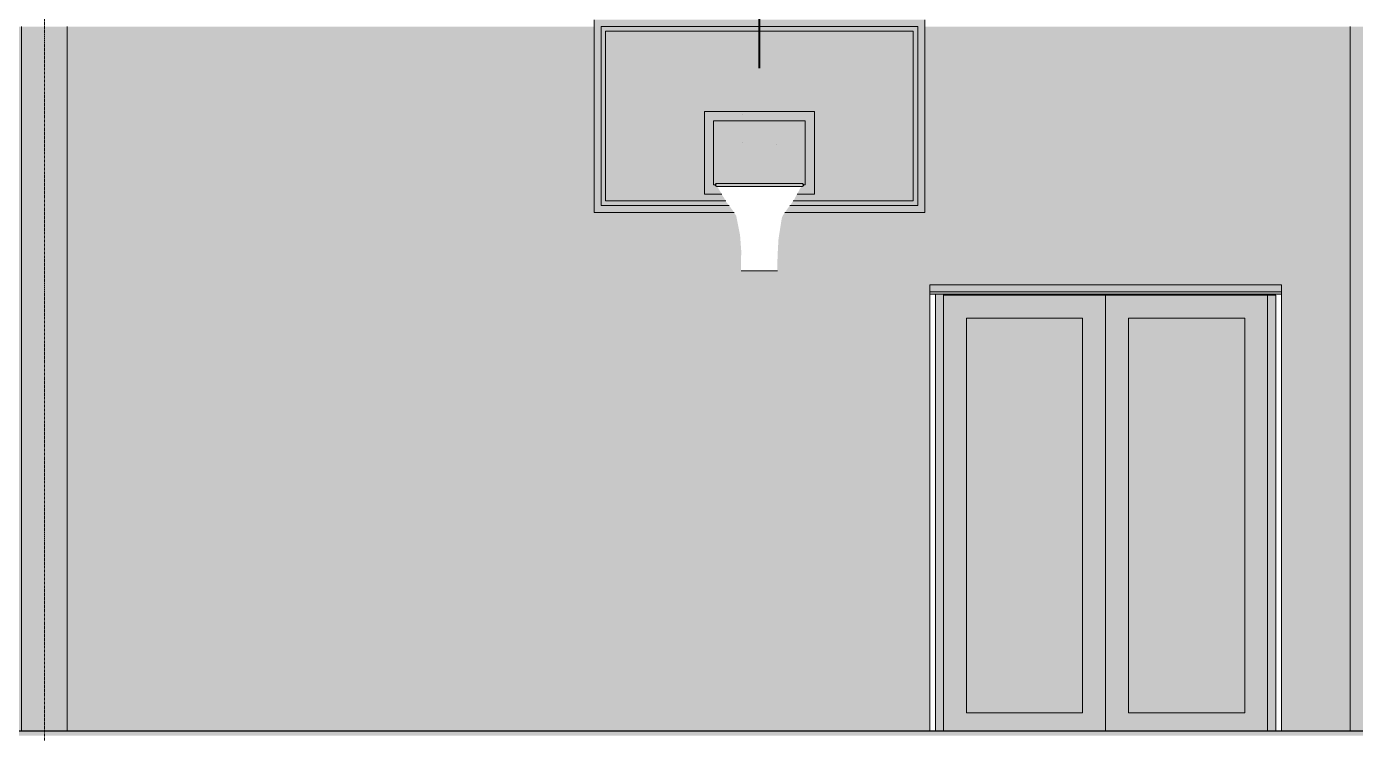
# Model space of a CAD drawing. Header units: inches. Extents: x 21380 to 98133, y -290 to 853.
# Drawn here: x 36423.9 to 36713.4, y 0.5 to 154.5 of the extents above; entities that cross this region are included whole.
import ezdxf

# ---------------------------------------------------------------- set-up
doc = ezdxf.new("R2010")
doc.units = ezdxf.units.IN
doc.header["$MEASUREMENT"] = 0
doc.linetypes.add('Grid Line 1_2_', pattern=[0.875, 0.5, -0.125, 0.125, -0.125])
for name, color, linetype, lineweight in [('A-DOOR', 31, 'Continuous', 9), ('A-FLOR', 192, 'Continuous', 9), ('A-GLAZ-CWMG', 51, 'Continuous', 9), ('A-WALL-PATT', 111, 'Continuous', 25), ('I-WALL', 2, 'Continuous', 9), ('Q-SPCQ', 91, 'Continuous', 9), ('S-BEAM', 12, 'Continuous', 9), ('S-GRID', 1, 'Continuous', 9)]:
    doc.layers.add(name, color=color, linetype=linetype, lineweight=lineweight)
pattern_1 = [(45, (-87574.236, 98.42), (-19.00703, 19.00703), []), (45, (-87574.236, 127.22), (-19.00703, 19.00703), [])]

# ---------------------------------------------------------------- blocks, each defined once
blk = doc.blocks.new('Basketball_Backstop-Performance_Sports_Systems-3103-Ceiling_Hung - 27_-0_ to 27_-11 7_8_-706978-Building Section - East_West looking South')
at = {"layer": 'Q-SPCQ'}
h = blk.add_hatch(color=256, dxfattribs=at)
h.paths.add_polyline_path([(-24956.61, 145.86), (-24956.68, 208.89), (-24956.74, 208.88), (-24956.67, 145.88), (-24956.64, 145.86)], flags=0)
h.paths.add_polyline_path([(-24956.74, 208.98), (-24956.68, 209.07), (-24956.74, 209.07)], flags=0)
for points in [[(-24956.61, 145.86), (-24956.5, 145.96), (-24956.49, 146.07), (-24956.55, 208.89), (-24956.61, 208.88), (-24956.61, 149.67)], [(-24965.99, 120), (-24947.22, 120), (-24947.02, 120.16), (-24947.28, 120.27), (-24947.72, 120.31), (-24961.75, 120.28), (-24964.57, 120.27), (-24966.19, 120.16)], [(-24957.61, 119.69), (-24955.52, 119.74), (-24953.36, 119.7), (-24951, 119.71), (-24949.87, 119.7), (-24947.02, 119.84), (-24947.28, 120), (-24965.99, 120), (-24966.19, 119.84), (-24965.93, 119.73), (-24964.72, 119.69), (-24957.75, 119.69)], [(-24953.48, 120.31), (-24953.48, 120.31), (-24953.63, 120.31)]]:
    blk.add_hatch(color=256, dxfattribs=at).paths.add_polyline_path(points, flags=0)
h = blk.add_hatch(color=256, dxfattribs=at)
h.paths.add_polyline_path([(-24992.61, 114), (-24962.13, 114), (-24963.21, 115.5), (-24991.11, 115.5), (-24991.11, 154.5), (-24956.74, 154.55), (-24956.74, 156), (-24992.61, 156), (-24992.61, 115.49)], flags=0)
h.paths.add_polyline_path([(-24949.13, 114), (-24920.61, 114), (-24920.61, 156), (-24956.49, 156), (-24956.49, 154.5), (-24922.11, 154.5), (-24922.11, 115.5), (-24950.01, 115.49), (-24951.05, 114), (-24949.38, 114)], flags=0)
h = blk.add_hatch(color=256, dxfattribs=at)
h.paths.add_polyline_path([(-24991.11, 115.5), (-24963.21, 115.5), (-24964.02, 116.5), (-24990.11, 116.5), (-24990.11, 153.5), (-24956.74, 153.5), (-24956.74, 154.5), (-24991.11, 154.5), (-24991.11, 125.25)], flags=0)
h.paths.add_polyline_path([(-24922.11, 115.5), (-24922.11, 154.5), (-24956.49, 154.5), (-24956.49, 153.5), (-24923.11, 153.5), (-24923.11, 116.5), (-24949.35, 116.42), (-24949.91, 115.5), (-24925.09, 115.5)], flags=0)
h.paths.add_polyline_path([(-24964.93, 118), (-24964.81, 118.01), (-24965.85, 119.72), (-24965.99, 119.76), (-24966.19, 119.84), (-24966.06, 120), (-24966.61, 120), (-24966.61, 134), (-24946.61, 134), (-24946.61, 120), (-24947.22, 120), (-24947.02, 119.84), (-24947.53, 119.58), (-24948.41, 118), (-24944.61, 118), (-24944.61, 136), (-24968.61, 136), (-24968.61, 118), (-24964.95, 118)], flags=0)
h = blk.add_hatch(color=256, dxfattribs=at)
h.paths.add_polyline_path([(-24990.11, 116.5), (-24963.92, 116.5), (-24964.44, 117.36), (-24964.88, 118), (-24968.61, 118), (-24968.61, 136), (-24944.61, 136), (-24944.61, 118), (-24948.46, 117.92), (-24949.19, 116.5), (-24923.11, 116.5), (-24923.11, 153.5), (-24956.49, 153.5), (-24956.55, 145.88), (-24956.67, 145.88), (-24956.74, 146.07), (-24956.74, 153.5), (-24990.11, 153.5), (-24990.11, 125.25)], flags=0)
h.paths.add_polyline_path([(-24947.22, 120), (-24946.61, 120), (-24946.61, 134), (-24966.61, 134), (-24966.61, 120), (-24965.99, 120), (-24966.17, 120.16), (-24965.69, 120.29), (-24964.72, 120.31), (-24952.7, 120.31), (-24947.22, 120.24), (-24947.02, 120.16)], flags=0)
for p, q in [((-24956.74, 208.89), (-24956.74, 145.46)), ((-24956.49, 145.46), (-24956.49, 208.89)), ((-24992.61, 156), (-24992.61, 114)), ((-24991.11, 115.5), (-24991.11, 154.5)), ((-24991.11, 154.5), (-24956.69, 154.5)), ((-24956.69, 154.5), (-24991.11, 154.5)), ((-24991.11, 154.5), (-24991.11, 115.5)), ((-24956.69, 153.5), (-24990.11, 153.5)), ((-24990.11, 153.5), (-24990.11, 116.5)), ((-24990.11, 116.5), (-24990.11, 153.5)), ((-24990.11, 153.5), (-24956.69, 153.5)), ((-24956.53, 154.5), (-24922.11, 154.5)), ((-24922.11, 154.5), (-24956.53, 154.5)), ((-24923.11, 153.5), (-24956.53, 153.5)), ((-24956.53, 153.5), (-24923.11, 153.5)), ((-24923.11, 116.5), (-24923.11, 153.5)), ((-24923.11, 153.5), (-24923.11, 116.5)), ((-24922.11, 154.5), (-24922.11, 115.5)), ((-24922.11, 115.5), (-24922.11, 154.5)), ((-24920.61, 114), (-24920.61, 156)), ((-24968.61, 118), (-24968.61, 136)), ((-24968.61, 136), (-24944.61, 136)), ((-24944.61, 136), (-24968.61, 136)), ((-24968.61, 136), (-24968.61, 118)), ((-24946.61, 134), (-24966.61, 134)), ((-24966.61, 134), (-24966.61, 120)), ((-24966.61, 120), (-24966.61, 134)), ((-24966.61, 134), (-24946.61, 134)), ((-24960.22, 135.44), (-24960.23, 135.44)), ((-24952.99, 135.94), (-24952.98, 135.94)), ((-24946.61, 120), (-24946.61, 134)), ((-24946.61, 134), (-24946.61, 120)), ((-24944.61, 136), (-24944.61, 118)), ((-24944.61, 118), (-24944.61, 136)), ((-24960.22, 129.25), (-24960.23, 129.25)), ((-24952.99, 128.75), (-24952.98, 128.75)), ((-24966.61, 120), (-24965.99, 120)), ((-24965.99, 120), (-24966.61, 120)), ((-24961.11, 120.31), (-24959.73, 120.31)), ((-24959.86, 120.31), (-24960.11, 120.31)), ((-24960.11, 120.3), (-24960.11, 120.31)), ((-24959.73, 120.31), (-24953.48, 120.31)), ((-24953.48, 120.31), (-24952.11, 120.31)), ((-24953.11, 120.31), (-24953.36, 120.31)), ((-24953.11, 120.31), (-24953.11, 120.3)), ((-24947.22, 120), (-24946.61, 120)), ((-24946.61, 120), (-24947.22, 120)), ((-24990.11, 116.5), (-24963.92, 116.5)), ((-24963.92, 116.5), (-24990.11, 116.5)), ((-24964.8, 118), (-24968.61, 118)), ((-24968.61, 118), (-24964.8, 118)), ((-24949.29, 116.5), (-24923.11, 116.5)), ((-24923.11, 116.5), (-24949.29, 116.5)), ((-24944.61, 118), (-24948.41, 118)), ((-24948.41, 118), (-24944.61, 118)), ((-24992.61, 114), (-24962.13, 114)), ((-24963.21, 115.5), (-24991.11, 115.5)), ((-24991.11, 115.5), (-24963.21, 115.5)), ((-24951.09, 114), (-24920.61, 114)), ((-24922.11, 115.5), (-24950, 115.5)), ((-24950, 115.5), (-24922.11, 115.5)), ((-24960.61, 101.31), (-24952.66, 101.31))]:
    blk.add_line(p, q, dxfattribs=at)
at = {"layer": 'Q-SPCQ', "flags": 128}
for points in [[(-24966.23, 120), (-24966.23, 120.01), (-24966.23, 120.02), (-24966.23, 120.04), (-24966.23, 120.05), (-24966.23, 120.06), (-24966.22, 120.07), (-24966.22, 120.09), (-24966.22, 120.1), (-24966.21, 120.11), (-24966.21, 120.12), (-24966.2, 120.13), (-24966.2, 120.14), (-24966.19, 120.16), (-24966.18, 120.17), (-24966.18, 120.18), (-24966.17, 120.19), (-24966.16, 120.2), (-24966.15, 120.21), (-24966.15, 120.22), (-24966.14, 120.22), (-24966.13, 120.23), (-24966.12, 120.24), (-24966.11, 120.25), (-24966.1, 120.26), (-24966.09, 120.26), (-24966.08, 120.27), (-24966.07, 120.28), (-24966.06, 120.28), (-24966.04, 120.29), (-24966.03, 120.29), (-24966.02, 120.3), (-24966.01, 120.3), (-24966, 120.3), (-24965.98, 120.31), (-24965.97, 120.31), (-24965.96, 120.31), (-24965.95, 120.31), (-24965.93, 120.31), (-24965.92, 120.31), (-24965.92, 120.31)], [(-24965.92, 119.69), (-24965.93, 119.69), (-24965.94, 119.69), (-24965.96, 119.69), (-24965.97, 119.69), (-24965.98, 119.69), (-24965.99, 119.7), (-24966.01, 119.7), (-24966.02, 119.7), (-24966.03, 119.71), (-24966.04, 119.71), (-24966.05, 119.72), (-24966.06, 119.72), (-24966.07, 119.73), (-24966.09, 119.74), (-24966.1, 119.74), (-24966.11, 119.75), (-24966.12, 119.76), (-24966.13, 119.77), (-24966.13, 119.77), (-24966.14, 119.78), (-24966.15, 119.79), (-24966.16, 119.8), (-24966.17, 119.81), (-24966.18, 119.82), (-24966.18, 119.83), (-24966.19, 119.84), (-24966.19, 119.85), (-24966.2, 119.86), (-24966.21, 119.88), (-24966.21, 119.89), (-24966.21, 119.9), (-24966.22, 119.91), (-24966.22, 119.92), (-24966.22, 119.93), (-24966.23, 119.95), (-24966.23, 119.96), (-24966.23, 119.97), (-24966.23, 119.98), (-24966.23, 120), (-24966.23, 120)], [(-24947.29, 120.31), (-24947.3, 120.31), (-24947.32, 120.31), (-24947.36, 120.31), (-24947.41, 120.31), (-24947.48, 120.31), (-24947.56, 120.31), (-24947.66, 120.31), (-24947.77, 120.31), (-24947.89, 120.31), (-24948.03, 120.31), (-24948.18, 120.31), (-24948.35, 120.31), (-24948.52, 120.31), (-24948.72, 120.31), (-24948.92, 120.31), (-24949.14, 120.31), (-24949.37, 120.31), (-24949.61, 120.31), (-24949.86, 120.31), (-24950.12, 120.31), (-24950.39, 120.31), (-24950.67, 120.31), (-24950.96, 120.31), (-24951.27, 120.31), (-24951.57, 120.31), (-24951.89, 120.31), (-24952.22, 120.31), (-24952.55, 120.31), (-24952.89, 120.31), (-24953.23, 120.31), (-24953.58, 120.31), (-24953.94, 120.31), (-24954.3, 120.31), (-24954.66, 120.31), (-24955.02, 120.31), (-24955.39, 120.31), (-24955.76, 120.31), (-24956.13, 120.31), (-24956.51, 120.31), (-24956.88, 120.31), (-24957.25, 120.31), (-24957.62, 120.31), (-24957.99, 120.31), (-24958.36, 120.31), (-24958.72, 120.31), (-24959.08, 120.31), (-24959.44, 120.31), (-24959.79, 120.31), (-24960.14, 120.31), (-24960.48, 120.31), (-24960.82, 120.31), (-24961.15, 120.31), (-24961.47, 120.31), (-24961.78, 120.31), (-24962.09, 120.31), (-24962.38, 120.31), (-24962.67, 120.31), (-24962.95, 120.31), (-24963.22, 120.31), (-24963.47, 120.31), (-24963.72, 120.31), (-24963.95, 120.31), (-24964.18, 120.31), (-24964.39, 120.31), (-24964.59, 120.31), (-24964.77, 120.31), (-24964.94, 120.31), (-24965.1, 120.31), (-24965.25, 120.31), (-24965.38, 120.31), (-24965.5, 120.31), (-24965.6, 120.31), (-24965.69, 120.31), (-24965.77, 120.31), (-24965.83, 120.31), (-24965.87, 120.31), (-24965.9, 120.31), (-24965.92, 120.31), (-24965.92, 120.31)], [(-24965.92, 120.31), (-24965.91, 120.31), (-24965.89, 120.31), (-24965.85, 120.31), (-24965.8, 120.31), (-24965.73, 120.31), (-24965.65, 120.31), (-24965.56, 120.31), (-24965.45, 120.31), (-24965.32, 120.31), (-24965.18, 120.31), (-24965.03, 120.31), (-24964.87, 120.31), (-24964.69, 120.31), (-24964.5, 120.31), (-24964.29, 120.31), (-24964.08, 120.31), (-24963.85, 120.31), (-24963.61, 120.31), (-24963.36, 120.31), (-24963.09, 120.31), (-24962.82, 120.31), (-24962.54, 120.31), (-24962.25, 120.31), (-24961.95, 120.31), (-24961.64, 120.31), (-24961.32, 120.31), (-24961, 120.31), (-24960.66, 120.31), (-24960.33, 120.31), (-24959.98, 120.31), (-24959.63, 120.31), (-24959.28, 120.31), (-24958.92, 120.31), (-24958.56, 120.31), (-24958.19, 120.31), (-24957.82, 120.31), (-24957.45, 120.31), (-24957.08, 120.31), (-24956.71, 120.31), (-24956.33, 120.31), (-24955.96, 120.31), (-24955.59, 120.31), (-24955.22, 120.31), (-24954.86, 120.31), (-24954.49, 120.31), (-24954.13, 120.31), (-24953.77, 120.31), (-24953.42, 120.31), (-24953.07, 120.31), (-24952.73, 120.31), (-24952.4, 120.31), (-24952.07, 120.31), (-24951.75, 120.31), (-24951.43, 120.31), (-24951.13, 120.31), (-24950.83, 120.31), (-24950.54, 120.31), (-24950.26, 120.31), (-24950, 120.31), (-24949.74, 120.31), (-24949.49, 120.31), (-24949.26, 120.31), (-24949.04, 120.31), (-24948.83, 120.31), (-24948.63, 120.31), (-24948.44, 120.31), (-24948.27, 120.31), (-24948.11, 120.31), (-24947.96, 120.31), (-24947.83, 120.31), (-24947.71, 120.31), (-24947.61, 120.31), (-24947.52, 120.31), (-24947.45, 120.31), (-24947.39, 120.31), (-24947.34, 120.31), (-24947.31, 120.31), (-24947.3, 120.31), (-24947.29, 120.31)], [(-24965.92, 119.69), (-24965.91, 119.69), (-24965.89, 119.69), (-24965.85, 119.69), (-24965.8, 119.69), (-24965.73, 119.69), (-24965.65, 119.69), (-24965.56, 119.69), (-24965.45, 119.69), (-24965.32, 119.69), (-24965.18, 119.69), (-24965.03, 119.69), (-24964.87, 119.69), (-24964.69, 119.69), (-24964.5, 119.69), (-24964.29, 119.69), (-24964.08, 119.69), (-24963.85, 119.69), (-24963.61, 119.69), (-24963.36, 119.69), (-24963.09, 119.69), (-24962.82, 119.69), (-24962.54, 119.69), (-24962.25, 119.69), (-24961.95, 119.69), (-24961.64, 119.69), (-24961.32, 119.69), (-24961, 119.69), (-24960.66, 119.69), (-24960.33, 119.69), (-24959.98, 119.69), (-24959.63, 119.69), (-24959.28, 119.69), (-24958.92, 119.69), (-24958.56, 119.69), (-24958.19, 119.69), (-24957.82, 119.69), (-24957.45, 119.69), (-24957.08, 119.69), (-24956.71, 119.69), (-24956.33, 119.69), (-24955.96, 119.69), (-24955.59, 119.69), (-24955.22, 119.69), (-24954.86, 119.69), (-24954.49, 119.69), (-24954.13, 119.69), (-24953.77, 119.69), (-24953.42, 119.69), (-24953.07, 119.69), (-24952.73, 119.69), (-24952.4, 119.69), (-24952.07, 119.69), (-24951.75, 119.69), (-24951.43, 119.69), (-24951.13, 119.69), (-24950.83, 119.69), (-24950.54, 119.69), (-24950.26, 119.69), (-24950, 119.69), (-24949.74, 119.69), (-24949.49, 119.69), (-24949.26, 119.69), (-24949.04, 119.69), (-24948.83, 119.69), (-24948.63, 119.69), (-24948.44, 119.69), (-24948.27, 119.69), (-24948.11, 119.69), (-24947.96, 119.69), (-24947.83, 119.69), (-24947.71, 119.69), (-24947.61, 119.69), (-24947.52, 119.69), (-24947.45, 119.69), (-24947.39, 119.69), (-24947.34, 119.69), (-24947.31, 119.69), (-24947.3, 119.69), (-24947.29, 119.69)], [(-24965.69, 119.69), (-24965.77, 119.69), (-24965.83, 119.69), (-24965.87, 119.69), (-24965.9, 119.69), (-24965.92, 119.69), (-24965.92, 119.69)], [(-24947.29, 119.69), (-24947.3, 119.69), (-24947.32, 119.69), (-24947.36, 119.69), (-24947.41, 119.69), (-24947.48, 119.69), (-24947.56, 119.69)], [(-24947.29, 120.31), (-24947.28, 120.31), (-24947.27, 120.31), (-24947.26, 120.31), (-24947.24, 120.31), (-24947.23, 120.31), (-24947.22, 120.3), (-24947.21, 120.3), (-24947.2, 120.3), (-24947.18, 120.29), (-24947.17, 120.29), (-24947.16, 120.28), (-24947.15, 120.28), (-24947.14, 120.27), (-24947.13, 120.26), (-24947.12, 120.26), (-24947.11, 120.25), (-24947.1, 120.24), (-24947.09, 120.23), (-24947.08, 120.23), (-24947.07, 120.22), (-24947.06, 120.21), (-24947.05, 120.2), (-24947.05, 120.19), (-24947.04, 120.18), (-24947.03, 120.17), (-24947.02, 120.16), (-24947.02, 120.15), (-24947.01, 120.14), (-24947.01, 120.12), (-24947, 120.11), (-24947, 120.1), (-24946.99, 120.09), (-24946.99, 120.08), (-24946.99, 120.07), (-24946.99, 120.05), (-24946.98, 120.04), (-24946.98, 120.03), (-24946.98, 120.02), (-24946.98, 120), (-24946.98, 120)], [(-24946.98, 120), (-24946.98, 119.99), (-24946.98, 119.98), (-24946.98, 119.96), (-24946.99, 119.95), (-24946.99, 119.94), (-24946.99, 119.93), (-24946.99, 119.91), (-24947, 119.9), (-24947, 119.89), (-24947.01, 119.88), (-24947.01, 119.87), (-24947.02, 119.86), (-24947.02, 119.84), (-24947.03, 119.83), (-24947.04, 119.82), (-24947.04, 119.81), (-24947.05, 119.8), (-24947.06, 119.79), (-24947.07, 119.78), (-24947.08, 119.78), (-24947.09, 119.77), (-24947.09, 119.76), (-24947.1, 119.75), (-24947.11, 119.74), (-24947.13, 119.74), (-24947.14, 119.73), (-24947.15, 119.72), (-24947.16, 119.72), (-24947.17, 119.71), (-24947.18, 119.71), (-24947.19, 119.7), (-24947.2, 119.7), (-24947.22, 119.7), (-24947.23, 119.69), (-24947.24, 119.69), (-24947.25, 119.69), (-24947.27, 119.69), (-24947.28, 119.69), (-24947.29, 119.69), (-24947.29, 119.69)]]:
    blk.add_lwpolyline(points, dxfattribs=at)
blk = doc.blocks.new('Girt_C - 10_D-1260059-Building Section - East_West looking South')
at = {"layer": 'S-BEAM'}
h = blk.add_hatch(color=256, dxfattribs=at)
h.paths.add_polyline_path([(-24328.51, 96.68), (-24248.89, 96.68), (-24248.89, 98.25), (-24528.39, 98.25), (-24528.39, 96.68), (-24398.69, 96.68)], flags=0)
h.paths.add_polyline_path([(-25562.77, 96.68), (-25482.27, 96.68), (-25482.27, 98.25), (-25562.77, 98.25)], flags=0)
h.paths.add_polyline_path([(-24538.39, 96.68), (-24538.39, 98.25), (-24623.23, 98.21), (-24621.82, 96.68), (-24539.07, 96.68)], flags=0)
h.paths.add_polyline_path([(-25160.77, 96.68), (-25118.77, 96.68), (-25118.77, 98.25), (-25160.77, 98.25)], flags=0)
h.paths.add_polyline_path([(-24623.17, 96.68), (-24624.62, 98.25), (-24630.02, 98.25), (-24630.02, 96.68), (-24623.3, 96.68)], flags=0)
h.paths.add_polyline_path([(-24919.52, 96.68), (-24842.89, 96.68), (-24842.89, 98.25), (-24919.52, 98.25)], flags=0)
h.paths.add_polyline_path([(-23370.39, 96.68), (-23090.89, 96.68), (-23090.89, 98.25), (-23370.39, 98.25)], flags=0)
h.paths.add_polyline_path([(-23380.39, 96.68), (-23380.39, 98.25), (-23465.23, 98.21), (-23463.82, 96.68), (-23416.1, 96.68)], flags=0)
h.paths.add_polyline_path([(-23080.89, 96.68), (-22799.39, 96.68), (-22799.39, 98.25), (-23080.89, 98.25)], flags=0)
h.paths.add_polyline_path([(-23465.17, 96.68), (-23466.62, 98.25), (-23573.66, 98.25), (-23575.1, 96.68), (-23465.3, 96.68)], flags=0)
h.paths.add_polyline_path([(-24238.89, 96.68), (-23959.39, 96.68), (-23959.39, 98.25), (-24238.89, 98.25)], flags=0)
h.paths.add_polyline_path([(-23576.46, 96.68), (-23575.05, 98.25), (-23659.89, 98.25), (-23659.89, 96.68), (-23576.5, 96.68)], flags=0)
h.paths.add_polyline_path([(-23949.39, 96.68), (-23669.89, 96.68), (-23669.89, 98.25), (-23949.39, 98.25)], flags=0)
h = blk.add_hatch(color=256, dxfattribs=at)
h.paths.add_polyline_path([(-23669.89, 96.2), (-23669.89, 96.68), (-23949.39, 96.68), (-23949.39, 96.2), (-23696.84, 96.2)], flags=0)
h.paths.add_polyline_path([(-25556.76, 96.2), (-25482.27, 96.2), (-25482.27, 96.68), (-25561.77, 96.68), (-25561.77, 96.2)], flags=0)
h.paths.add_polyline_path([(-22799.39, 96.2), (-22799.39, 96.68), (-23080.89, 96.68), (-23080.89, 96.2), (-22800.16, 96.2)], flags=0)
h.paths.add_polyline_path([(-25160.77, 96.2), (-25119.77, 96.2), (-25119.77, 96.68), (-25160.77, 96.68)], flags=0)
h.paths.add_polyline_path([(-24919.52, 96.2), (-24842.89, 96.2), (-24842.89, 96.68), (-24919.52, 96.68)], flags=0)
h.paths.add_polyline_path([(-24630.02, 96.2), (-24622.73, 96.2), (-24623.17, 96.68), (-24630.02, 96.68)], flags=0)
h.paths.add_polyline_path([(-23090.89, 96.2), (-23090.89, 96.68), (-23370.39, 96.68), (-23370.39, 96.2), (-23135.36, 96.2)], flags=0)
h.paths.add_polyline_path([(-23380.39, 96.2), (-23380.39, 96.68), (-23463.82, 96.68), (-23463.38, 96.2), (-23416.1, 96.2)], flags=0)
h.paths.add_polyline_path([(-24621.38, 96.2), (-24538.39, 96.2), (-24538.39, 96.68), (-24621.82, 96.68)], flags=0)
h.paths.add_polyline_path([(-23464.73, 96.2), (-23465.17, 96.68), (-23575.1, 96.68), (-23575.55, 96.2), (-23465.3, 96.2)], flags=0)
h.paths.add_polyline_path([(-24528.39, 96.2), (-24248.89, 96.2), (-24248.89, 96.68), (-24528.39, 96.68)], flags=0)
h.paths.add_polyline_path([(-24238.89, 96.2), (-23959.39, 96.2), (-23959.39, 96.68), (-24238.89, 96.68)], flags=0)
h.paths.add_polyline_path([(-23576.94, 96.2), (-23576.91, 96.2), (-23576.5, 96.68), (-23659.89, 96.68), (-23659.89, 96.2), (-23580.34, 96.2)], flags=0)
for p, q in [((-24919.52, 96.68), (-24842.89, 96.68)), ((-24919.52, 96.2), (-24842.89, 96.2))]:
    blk.add_line(p, q, dxfattribs=at)
blk = doc.blocks.new('columns and girder2 - one-V232-Building Section - East_West looking South')
at = {"layer": 'S-BEAM'}
h = blk.add_hatch(dxfattribs=at)
h.set_pattern_fill('FP_48', color=256, style=0, pattern_type=2)
h.set_pattern_definition(pattern_1)
h.paths.add_polyline_path([(-25117.39, 304.78), (-25107.39, 304.78), (-25107.39, 306.3), (-25117.39, 306.3)], flags=0)
h.paths.add_polyline_path([(-25107.39, 339.12), (-25107.39, 340.62), (-25117.39, 340.62), (-25117.39, 339.12)], flags=0)
h = blk.add_hatch(color=256, dxfattribs=at)
h.paths.add_polyline_path([(-25107.39, 336.72), (-25107.39, 339.12), (-25111.77, 339.12), (-25111.77, 336.72)], flags=0)
h.paths.add_polyline_path([(-25113.02, 336.72), (-25113.02, 339.12), (-25117.39, 339.12), (-25117.39, 336.72)], flags=0)
h = blk.add_hatch(dxfattribs=at)
h.set_pattern_fill('FP_48', color=256, style=0, pattern_type=2)
h.set_pattern_definition(pattern_1)
h.paths.add_polyline_path([(-25113.02, 306.3), (-25111.77, 306.3), (-25111.77, 339.12), (-25113.02, 339.12), (-25113.02, 310.79)], flags=0)
for points in [[(-25118.39, 292.37), (-25106.39, 292.37), (-25106.39, 337.89), (-25107.39, 337.89), (-25107.39, 336.72), (-25111.77, 336.72), (-25111.77, 306.3), (-25107.39, 306.3), (-25107.39, 294.85), (-25117.39, 294.85), (-25117.39, 306.3), (-25113.02, 306.3), (-25113.02, 336.72), (-25117.39, 336.72), (-25117.39, 337.89), (-25118.39, 337.89), (-25118.39, 304.78)], [(-25117.39, 294.85), (-25107.39, 294.85), (-25107.39, 304.78), (-25117.39, 304.78)]]:
    blk.add_hatch(color=256, dxfattribs=at).paths.add_polyline_path(points, flags=0)
h = blk.add_hatch(color=256, dxfattribs=at)
h.paths.add_polyline_path([(-25117.39, 1), (-25107.39, 1), (-25107.39, 154.5), (-25117.39, 154.5), (-25117.39, 76.43)], flags=0)
h.paths.add_polyline_path([(-25107.39, 186.5), (-25107.39, 292.37), (-25117.39, 292.37), (-25117.39, 186.5)], flags=0)
at = {"layer": 'S-BEAM', "lineweight": 15}
for p, q in [((-25107.39, 340.62), (-25117.39, 340.62)), ((-25117.39, 340.62), (-25117.39, 339.12)), ((-25117.39, 339.12), (-25107.39, 339.12)), ((-25111.77, 339.12), (-25113.02, 339.12)), ((-25113.02, 339.12), (-25113.02, 306.3)), ((-25111.77, 306.3), (-25111.77, 339.12)), ((-25107.39, 339.12), (-25107.39, 340.62)), ((-25107.39, 306.3), (-25117.39, 306.3)), ((-25117.39, 306.3), (-25117.39, 304.78)), ((-25117.39, 304.78), (-25107.39, 304.78)), ((-25113.02, 306.3), (-25111.77, 306.3)), ((-25107.39, 304.78), (-25107.39, 306.3))]:
    blk.add_line(p, q, dxfattribs=at)
at = {"layer": 'S-BEAM'}
for p, q in [((-25117.39, 336.72), (-25117.39, 339.12)), ((-25107.39, 339.12), (-25107.39, 336.72)), ((-25118.39, 292.37), (-25118.39, 337.89)), ((-25106.39, 337.89), (-25106.39, 292.37)), ((-25117.39, 294.85), (-25117.39, 304.78)), ((-25107.39, 304.78), (-25107.39, 294.85)), ((-25117.39, 294.85), (-25107.39, 294.85)), ((-25118.39, 292.37), (-25106.39, 292.37)), ((-25117.39, 186.5), (-25117.39, 292.37)), ((-25107.39, 292.37), (-25107.39, 186.5)), ((-25117.39, 1), (-25117.39, 154.5)), ((-25107.39, 154.5), (-25107.39, 1))]:
    blk.add_line(p, q, dxfattribs=at)
blk = doc.blocks.new('columns and girder2 - one-V233-Building Section - East_West looking South')
at = {"layer": 'S-BEAM'}
h = blk.add_hatch(color=256, dxfattribs=at)
h.paths.add_polyline_path([(-24817.89, 336.72), (-24817.89, 339.12), (-24822.27, 339.12), (-24822.27, 336.72), (-24819.81, 336.72)], flags=0)
h.paths.add_polyline_path([(-24823.52, 336.72), (-24823.52, 339.12), (-24827.89, 339.12), (-24827.89, 336.72)], flags=0)
h = blk.add_hatch(dxfattribs=at)
h.set_pattern_fill('FP_48', color=256, style=0, pattern_type=2)
h.set_pattern_definition(pattern_1)
h.paths.add_polyline_path([(-24823.52, 306.3), (-24822.27, 306.3), (-24822.27, 339.12), (-24823.52, 339.12), (-24823.52, 310.79)], flags=0)
for points in [[(-24828.89, 292.37), (-24816.89, 292.37), (-24816.89, 337.89), (-24817.89, 337.89), (-24817.89, 336.72), (-24822.27, 336.72), (-24822.27, 306.3), (-24817.89, 306.3), (-24817.89, 294.85), (-24827.89, 294.85), (-24827.89, 306.3), (-24823.52, 306.3), (-24823.52, 336.72), (-24827.89, 336.72), (-24827.89, 337.89), (-24828.89, 337.89), (-24828.89, 304.78)], [(-24819.81, 294.85), (-24817.89, 294.85), (-24817.89, 304.78), (-24827.89, 304.78), (-24827.89, 294.85)]]:
    blk.add_hatch(color=256, dxfattribs=at).paths.add_polyline_path(points, flags=0)
h = blk.add_hatch(color=256, dxfattribs=at)
h.paths.add_polyline_path([(-24817.89, 1), (-24817.89, 154.5), (-24827.89, 154.5), (-24827.89, 1), (-24819.81, 1)], flags=0)
h.paths.add_polyline_path([(-24817.89, 186.5), (-24817.89, 292.37), (-24827.89, 292.37), (-24827.89, 186.5), (-24819.81, 186.5)], flags=0)
at = {"layer": 'S-BEAM', "lineweight": 15}
for p, q in [((-24817.89, 340.62), (-24827.89, 340.62)), ((-24827.89, 340.62), (-24827.89, 339.12)), ((-24827.89, 339.12), (-24817.89, 339.12)), ((-24822.27, 339.12), (-24823.52, 339.12)), ((-24823.52, 339.12), (-24823.52, 306.3)), ((-24822.27, 306.3), (-24822.27, 339.12)), ((-24817.89, 339.12), (-24817.89, 340.62)), ((-24817.89, 306.3), (-24827.89, 306.3)), ((-24827.89, 306.3), (-24827.89, 304.78)), ((-24827.89, 304.78), (-24817.89, 304.78)), ((-24823.52, 306.3), (-24822.27, 306.3)), ((-24817.89, 304.78), (-24817.89, 306.3))]:
    blk.add_line(p, q, dxfattribs=at)
at = {"layer": 'S-BEAM'}
for p, q in [((-24827.89, 336.72), (-24827.89, 339.12)), ((-24817.89, 339.12), (-24817.89, 336.72)), ((-24828.89, 292.37), (-24828.89, 337.89)), ((-24816.89, 337.89), (-24816.89, 292.37)), ((-24827.89, 294.85), (-24827.89, 304.78)), ((-24817.89, 304.78), (-24817.89, 294.85)), ((-24827.89, 294.85), (-24817.89, 294.85)), ((-24828.89, 292.37), (-24816.89, 292.37)), ((-24827.89, 186.5), (-24827.89, 292.37)), ((-24817.89, 292.37), (-24817.89, 186.5)), ((-24827.89, 1), (-24827.89, 154.5)), ((-24817.89, 154.5), (-24817.89, 1))]:
    blk.add_line(p, q, dxfattribs=at)
blk = doc.blocks.new('Door_Single_Storefront - one-1371410-Building Section - East_West looking South')
at = {"layer": 'A-DOOR'}
h = blk.add_hatch(color=256, dxfattribs=at)
h.paths.add_polyline_path([(-24845.89, 1), (-24845.89, 96), (-24881.2, 96), (-24881.2, 1), (-24846.89, 1)], flags=0)
h.paths.add_polyline_path([(-24876.2, 5), (-24876.2, 91), (-24850.89, 91), (-24850.89, 5)], flags=0)
blk.add_hatch(color=256, dxfattribs=at).paths.add_polyline_path([(-24876.2, 5), (-24850.89, 5), (-24850.89, 91), (-24876.2, 91), (-24876.2, 30.31)], flags=0)
for p, q in [((-24845.89, 96), (-24881.2, 96)), ((-24881.2, 96), (-24881.2, 1)), ((-24876.2, 5), (-24876.2, 91)), ((-24876.2, 91), (-24850.89, 91)), ((-24850.89, 91), (-24850.89, 5)), ((-24850.89, 5), (-24876.2, 5))]:
    blk.add_line(p, q, dxfattribs=at)
blk = doc.blocks.new('Rectangular Mullion - Interior 1_75_ x 4_5_-1318268-Building Section - East_West looking South')
at = {"layer": 'A-GLAZ-CWMG'}
blk.add_hatch(color=256, dxfattribs=at).paths.add_polyline_path([(-24918.27, 1), (-24916.52, 1), (-24916.52, 96.2), (-24918.27, 96.2), (-24918.27, 76.43)], flags=0)
for p, q in [((-24918.27, 96.2), (-24918.27, 1)), ((-24916.52, 96.2), (-24916.52, 1))]:
    blk.add_line(p, q, dxfattribs=at)
blk = doc.blocks.new('Rectangular Mullion - Interior 1_75_ x 4_5_-1318283-Building Section - East_West looking South')
at = {"layer": 'A-GLAZ-CWMG'}
blk.add_hatch(color=256, dxfattribs=at).paths.add_polyline_path([(-24844.14, 1), (-24844.14, 96), (-24845.89, 95.96), (-24845.89, 1)], flags=0)
for p, q in [((-24845.89, 96), (-24844.14, 96)), ((-24845.89, 1), (-24845.89, 96)), ((-24844.14, 1), (-24844.14, 96))]:
    blk.add_line(p, q, dxfattribs=at)
blk = doc.blocks.new('Door_Single_Storefront - one-1371411-Building Section - East_West looking South')
at = {"layer": 'A-DOOR'}
h = blk.add_hatch(color=256, dxfattribs=at)
h.paths.add_polyline_path([(-24916.52, 1), (-24881.2, 1), (-24881.2, 96), (-24916.52, 95.96), (-24916.52, 76.43)], flags=0)
h.paths.add_polyline_path([(-24886.2, 5), (-24911.52, 5), (-24911.52, 91), (-24886.2, 91), (-24886.2, 76.43)], flags=0)
blk.add_hatch(color=256, dxfattribs=at).paths.add_polyline_path([(-24911.52, 5), (-24886.2, 5), (-24886.2, 91), (-24911.52, 91), (-24911.52, 30.31)], flags=0)
for p, q in [((-24881.2, 96), (-24916.52, 96)), ((-24881.2, 1), (-24881.2, 96)), ((-24911.52, 5), (-24911.52, 91)), ((-24911.52, 91), (-24886.2, 91)), ((-24886.2, 91), (-24886.2, 5)), ((-24886.2, 5), (-24911.52, 5))]:
    blk.add_line(p, q, dxfattribs=at)

msp = doc.modelspace()

# ---------------------------------------------------------------- hatches: boundary and pattern name
at = {"layer": 'A-FLOR'}
msp.add_hatch(color=256, dxfattribs=at).paths.add_polyline_path([(36053.6, 0), (36936.78, 0), (36936.78, 1), (35559.28, 1), (35559.28, 0), (36018.51, 0)], flags=0)
at = {"layer": 'A-WALL-PATT', "lineweight": 9}
h = msp.add_hatch(dxfattribs=at)
h.set_pattern_fill('FP_41', color=256, style=0, pattern_type=2)
h.set_pattern_definition([(90, (-86459.68, -1108), (-193, -193), [48, -145]), (180, (-86459.68, -1108), (-2e-14, -193), [96.25, -96.75]), (270, (-86555.93, -1060), (-193, -193), [48, -145]), (180, (-86459.68, -1060), (-2e-14, -193), [96.25, -96.75]), (270, (-86556.18, -1060), (-193, -193), [48, -145]), (180, (-86556.18, -1060), (-2e-14, -193), [96.25, -96.75]), (90, (-86652.43, -1108), (-193, -193), [48, -145]), (180, (-86556.18, -1108), (-2e-14, -193), [96.25, -96.75]), (90, (-86507.68, -1059.75), (-193, -193), [48, -145]), (180, (-86459.43, -1059.75), (-2e-14, -193), [48.25, -144.75]), (180, (-86459.43, -1011.75), (-2e-14, -193), [48.25, -144.75]), (90, (-86604.18, -1059.75), (-193, -193), [48, -145]), (180, (-86507.93, -1059.75), (-2e-14, -193), [96.25, -96.75]), (270, (-86507.93, -1011.75), (-193, -193), [48, -145]), (180, (-86507.93, -1011.75), (-2e-14, -193), [96.25, -96.75]), (180, (-86604.43, -1059.75), (-2e-14, -193), [48, -145]), (270, (-86604.43, -1011.75), (-193, -193), [48, -145]), (180, (-86604.43, -1011.75), (-2e-14, -193), [48, -145]), (90, (-86459.68, -1011.5), (-193, -193), [48, -145]), (180, (-86459.68, -1011.5), (-2e-14, -193), [96.25, -96.75]), (270, (-86555.93, -963.5), (-193, -193), [48, -145]), (180, (-86459.68, -963.5), (-2e-14, -193), [96.25, -96.75]), (270, (-86556.18, -963.5), (-193, -193), [48, -145]), (180, (-86556.18, -963.5), (-2e-14, -193), [96.25, -96.75]), (270, (-86652.43, -963.5), (-193, -193), [48, -145]), (180, (-86556.18, -1011.5), (-2e-14, -193), [96.25, -96.75]), (90, (-86507.68, -963.25), (-193, -193), [48, -145]), (180, (-86459.43, -963.25), (-2e-14, -193), [48.25, -144.75]), (180, (-86459.43, -915.25), (-2e-14, -193), [48.25, -144.75]), (90, (-86604.18, -963.25), (-193, -193), [48, -145]), (180, (-86507.93, -963.25), (-2e-14, -193), [96.25, -96.75]), (270, (-86507.93, -915.25), (-193, -193), [48, -145]), (180, (-86507.93, -915.25), (-2e-14, -193), [96.25, -96.75]), (180, (-86604.43, -963.25), (-2e-14, -193), [48, -145]), (270, (-86604.43, -915.25), (-193, -193), [48, -145]), (180, (-86604.43, -915.25), (-2e-14, -193), [48, -145])])
h.paths.add_polyline_path([(36874.71, 1), (36910.15, 1), (36910.15, 98.25), (36915.53, 98.27), (36863.7, 154.5), (36860.36, 154.5), (36722.28, 4.69), (36722.28, 1), (36874.12, 1)], flags=0)
h.paths.add_polyline_path([(36422.78, 1), (36422.78, 154.5), (36143.28, 154.5), (36143.28, 1), (36379.4, 1), (36379.4, 98.25), (36421.4, 98.25), (36421.4, 1)], flags=0)
h.paths.add_polyline_path([(36057.9, 1), (36133.28, 1), (36133.28, 154.5), (35953.99, 154.5), (35953.99, 114), (35923.47, 113.93), (35922.95, 113.35), (35922.9, 113.28), (35922.07, 107.11), (35921.94, 104.39), (35921.92, 101.31), (35913.99, 101.31), (35914.03, 105.72), (35913.77, 109.05), (35912.92, 113.43), (35912.76, 113.58), (35912.44, 114), (35881.99, 114), (35881.99, 154.5), (35853.78, 154.5), (35853.78, 1), (35977.4, 1), (35977.4, 98.25), (36057.9, 98.25), (36057.9, 37.37)], flags=0)
h.paths.add_polyline_path([(35835.53, 1), (35843.78, 1), (35843.78, 154.5), (35805.89, 154.5), (35802.94, 154.2), (35800.47, 153.52), (35798.33, 152.58), (35796.35, 151.33), (35793.89, 149.13), (35791.26, 146.5), (35800.65, 146.5), (35800.65, 1), (35802.45, 1)], flags=0)
h.paths.add_polyline_path([(36712.28, 1), (36712.28, 154.5), (36619.56, 154.5), (36619.56, 114), (36589.04, 113.93), (36588.54, 113.11), (36588.39, 112.5), (36587.72, 108.24), (36587.5, 104.39), (36587.49, 101.31), (36579.56, 101.31), (36579.59, 105.72), (36579.34, 109.05), (36578.5, 113.3), (36577.99, 114), (36547.56, 114.02), (36547.56, 154.5), (36432.78, 154.5), (36432.78, 1), (36620.65, 1), (36620.65, 98.25), (36697.28, 98.25), (36697.28, 1)], flags=0)
h.paths.add_polyline_path([(36722.28, 6.16), (36859, 154.5), (36722.28, 154.5), (36722.28, 6.18)], flags=0)
h.paths.add_polyline_path([(37957.38, 98.25), (37965.15, 98.25), (38017, 154.5), (37880.28, 154.5), (37880.28, 98.25), (37948.61, 98.25)], flags=0)
h.paths.add_polyline_path([(37590.78, 98.25), (37870.28, 98.25), (37870.28, 154.5), (37590.78, 154.5), (37590.78, 115.49)], flags=0)
h.paths.add_polyline_path([(37974.93, 98.25), (38073.53, 98.27), (38021.7, 154.5), (38018.36, 154.5), (37966.51, 98.25), (37973.82, 98.25)], flags=0)
h.paths.add_polyline_path([(37580.78, 98.25), (37580.78, 154.5), (37301.28, 154.5), (37301.28, 98.25), (37562.59, 98.25)], flags=0)
h.paths.add_polyline_path([(38720.65, 98.25), (38740.78, 98.25), (38740.78, 176), (38727.31, 175.97), (38728.04, 173.28), (38728.17, 172.26), (38728.28, 169.2), (38728.2, 125.21), (38728.04, 123.6), (38727.29, 120.86), (38726.13, 118.38), (38724.54, 116.1), (38722.44, 114.04), (38720.28, 112.52), (38717.29, 111.22), (38714.85, 110.6), (38711.87, 110.41), (38709.09, 110.73), (38706.81, 111.34), (38704.28, 112.52), (38701.99, 114.12), (38700.02, 116.1), (38698.42, 118.38), (38697.13, 121.32), (38696.46, 124.07), (38696.35, 125.25), (38696.28, 128.18), (38696.28, 170.5), (38696.52, 173.28), (38697.23, 176), (38634.18, 175.97), (38634.18, 154.5), (38459.28, 154.5), (38459.28, 98.25), (38703.1, 98.25)], flags=0)
h.paths.add_polyline_path([(36916.9, 98.25), (37001.78, 98.25), (37001.78, 154.5), (36865.06, 154.5), (36916.88, 98.27)], flags=0)
h.paths.add_polyline_path([(38124.07, 98.25), (38159.78, 98.25), (38159.78, 154.5), (38023.06, 154.5), (38074.9, 98.25), (38088.98, 98.25)], flags=0)
h.paths.add_polyline_path([(37011.78, 98.25), (37291.28, 98.25), (37291.28, 154.5), (37011.78, 154.5), (37011.78, 102.54)], flags=0)
h.paths.add_polyline_path([(38449.28, 98.25), (38449.28, 154.5), (38169.78, 154.5), (38169.78, 98.25), (38404.81, 98.25)], flags=0)
h.paths.add_polyline_path([(38667.4, 116.82), (38627.4, 116.82), (38627.4, 134.82), (38667.4, 134.82)], flags=0)
h.paths.add_polyline_path([(38748.78, 146.25), (38748.78, 146.25), (38748.78, 149.67)], flags=0)
h.paths.add_polyline_path([(35518.43, 146.5), (35554.28, 146.5), (35554.28, 176), (35276.78, 176), (35276.78, 146.5), (35509.66, 146.5)], flags=0)
h.paths.add_polyline_path([(35564.28, 146.5), (35565.62, 146.5), (35565.62, 170.5), (35565.87, 173.28), (35566.57, 176), (35564.28, 175.97), (35564.28, 149.67)], flags=0)
h.paths.add_polyline_path([(35597.62, 146.5), (35746.01, 146.5), (35772.86, 173.27), (35775.97, 176), (35596.66, 175.97), (35597.39, 173.19), (35597.51, 172.26), (35597.62, 169.7), (35597.62, 149.67)], flags=0)
h.paths.add_polyline_path([(35265.54, 146.5), (35266.67, 146.5), (35266.67, 148.14), (35266.13, 148.59), (35266.2, 148.67), (35266.78, 148.14), (35266.78, 146.5), (35268.67, 146.5), (35268.61, 148.06), (35268.13, 148.46), (35268.2, 148.54), (35268.78, 148.06), (35268.78, 176), (35265.54, 176), (35265.54, 148.14)], flags=0)

# ---------------------------------------------------------------- linework, layer by layer
at = {"layer": 'A-FLOR', "lineweight": 25}
msp.add_line((36936.78, 1), (35559.28, 1), dxfattribs=at)
at = {"layer": 'I-WALL'}
for p, q in [((36620.65, 1), (36620.65, 98.25)), ((36620.65, 98.25), (36697.28, 98.25)), ((36697.28, 98.25), (36697.28, 1))]:
    msp.add_line(p, q, dxfattribs=at)
at = {"layer": 'S-GRID', "linetype": 'Grid Line 1_2_'}
msp.add_line((36427.78, -273.16), (36427.78, 671.89), dxfattribs=at)
msp.add_line((36427.78, -273.16), (36427.78, 671.89), dxfattribs=at)

# ---------------------------------------------------------------- block references
at = {"layer": 'A-DOOR'}
for name in ['Door_Single_Storefront - one-1371411-Building Section - East_West looking South', 'Door_Single_Storefront - one-1371410-Building Section - East_West looking South']:
    msp.add_blockref(name, (61540.17, 0), dxfattribs=at)
at = {"layer": 'A-GLAZ-CWMG'}
for name in ['Rectangular Mullion - Interior 1_75_ x 4_5_-1318268-Building Section - East_West looking South', 'Rectangular Mullion - Interior 1_75_ x 4_5_-1318283-Building Section - East_West looking South']:
    msp.add_blockref(name, (61540.17, 0), dxfattribs=at)
at = {"layer": 'Q-SPCQ'}
msp.add_blockref('Basketball_Backstop-Performance_Sports_Systems-3103-Ceiling_Hung - 27_-0_ to 27_-11 7_8_-706978-Building Section - East_West looking South', (61540.17, 0), dxfattribs=at)
at = {"layer": 'S-BEAM'}
for name in ['columns and girder2 - one-V232-Building Section - East_West looking South', 'columns and girder2 - one-V233-Building Section - East_West looking South', 'Girt_C - 10_D-1260059-Building Section - East_West looking South']:
    msp.add_blockref(name, (61540.17, 0), dxfattribs=at)

doc.saveas('drawing.dxf')
